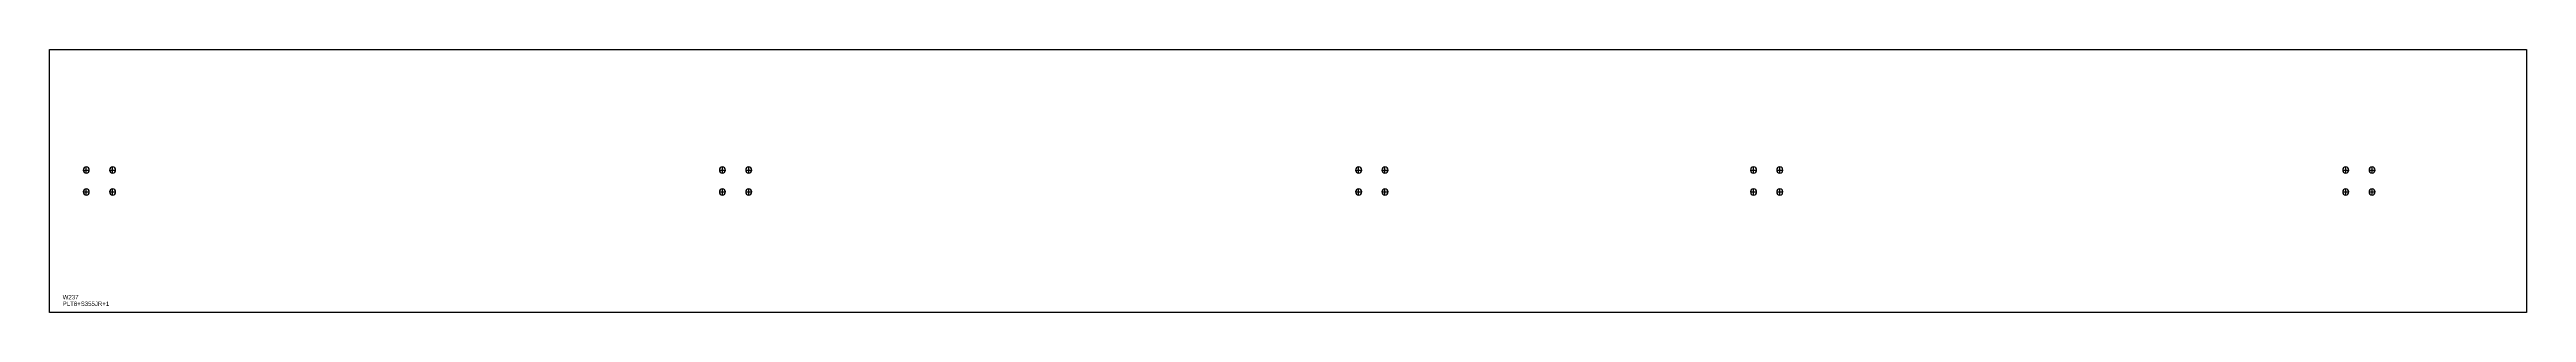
# Model space of a CAD drawing. Extents: x 0 to 5645, y 0 to 600.
import ezdxf

# ---------------------------------------------------------------- set-up
doc = ezdxf.new("R2010")
doc.units = 0
for name, color, linetype in [('14', 7, 'CONTINUOUS'), ('CUT', 7, 'CONTINUOUS'), ('SCRIBE', 3, 'CONTINUOUS'), ('TEXT', 7, 'CONTINUOUS')]:
    doc.layers.add(name, color=color, linetype=linetype)

msp = doc.modelspace()

# ---------------------------------------------------------------- linework, layer by layer
at = {"layer": '14', "color": 7, "linetype": 'CONTINUOUS'}
for p, q in [((76.62, 325), (90.62, 325)), ((83.62, 318), (83.62, 332)), ((136.62, 325), (150.62, 325)), ((143.62, 318), (143.62, 332)), ((1526.62, 325), (1540.62, 325)), ((1533.62, 318), (1533.62, 332)), ((1586.62, 325), (1600.62, 325)), ((1593.62, 318), (1593.62, 332)), ((2976.62, 325), (2990.62, 325)), ((2983.62, 318), (2983.62, 332)), ((3036.62, 325), (3050.62, 325)), ((3043.62, 318), (3043.62, 332)), ((3876.62, 325), (3890.62, 325)), ((3883.62, 318), (3883.62, 332)), ((3936.62, 325), (3950.62, 325)), ((3943.62, 318), (3943.62, 332)), ((5226.62, 325), (5240.62, 325)), ((5233.62, 318), (5233.62, 332)), ((5286.62, 325), (5300.62, 325)), ((5293.62, 318), (5293.62, 332)), ((76.62, 275), (90.62, 275)), ((83.62, 268), (83.62, 282)), ((136.62, 275), (150.62, 275)), ((143.62, 268), (143.62, 282)), ((1526.62, 275), (1540.62, 275)), ((1533.62, 268), (1533.62, 282)), ((1586.62, 275), (1600.62, 275)), ((1593.62, 268), (1593.62, 282)), ((2976.62, 275), (2990.62, 275)), ((2983.62, 268), (2983.62, 282)), ((3036.62, 275), (3050.62, 275)), ((3043.62, 268), (3043.62, 282)), ((3876.62, 275), (3890.62, 275)), ((3883.62, 268), (3883.62, 282)), ((3936.62, 275), (3950.62, 275)), ((3943.62, 268), (3943.62, 282)), ((5226.62, 275), (5240.62, 275)), ((5233.62, 268), (5233.62, 282)), ((5286.62, 275), (5300.62, 275)), ((5293.62, 268), (5293.62, 282))]:
    msp.add_line(p, q, dxfattribs=at)
for points in [[(83.62, 332, 1), (83.62, 318, 1)], [(143.62, 332, 1), (143.62, 318, 1)], [(1533.62, 332, 1), (1533.62, 318, 1)], [(1593.62, 332, 1), (1593.62, 318, 1)], [(2983.62, 332, 1), (2983.62, 318, 1)], [(3043.62, 332, 1), (3043.62, 318, 1)], [(3883.62, 332, 1), (3883.62, 318, 1)], [(3943.62, 332, 1), (3943.62, 318, 1)], [(5233.62, 332, 1), (5233.62, 318, 1)], [(5293.62, 332, 1), (5293.62, 318, 1)], [(83.62, 282, 1), (83.62, 268, 1)], [(143.62, 282, 1), (143.62, 268, 1)], [(1533.62, 282, 1), (1533.62, 268, 1)], [(1593.62, 282, 1), (1593.62, 268, 1)], [(2983.62, 282, 1), (2983.62, 268, 1)], [(3043.62, 282, 1), (3043.62, 268, 1)], [(3883.62, 282, 1), (3883.62, 268, 1)], [(3943.62, 282, 1), (3943.62, 268, 1)], [(5233.62, 282, 1), (5233.62, 268, 1)], [(5293.62, 282, 1), (5293.62, 268, 1)]]:
    msp.add_lwpolyline(points, format="xyb", close=True, dxfattribs=at)
at = {"layer": 'CUT', "color": 7, "linetype": 'CONTINUOUS'}
msp.add_lwpolyline([(0, 0), (0, 600), (5645.32, 600), (5645.32, 0)], close=True, dxfattribs=at)

# ---------------------------------------------------------------- texts
at = {"layer": 'SCRIBE', "color": 3}
msp.add_text('W237', height=10, dxfattribs=at).set_placement((30, 30))
at = {"layer": 'TEXT', "color": 7}
msp.add_text('PLT8+S355JR+1', height=10, dxfattribs=at).set_placement((30, 15))

doc.saveas('drawing.dxf')
